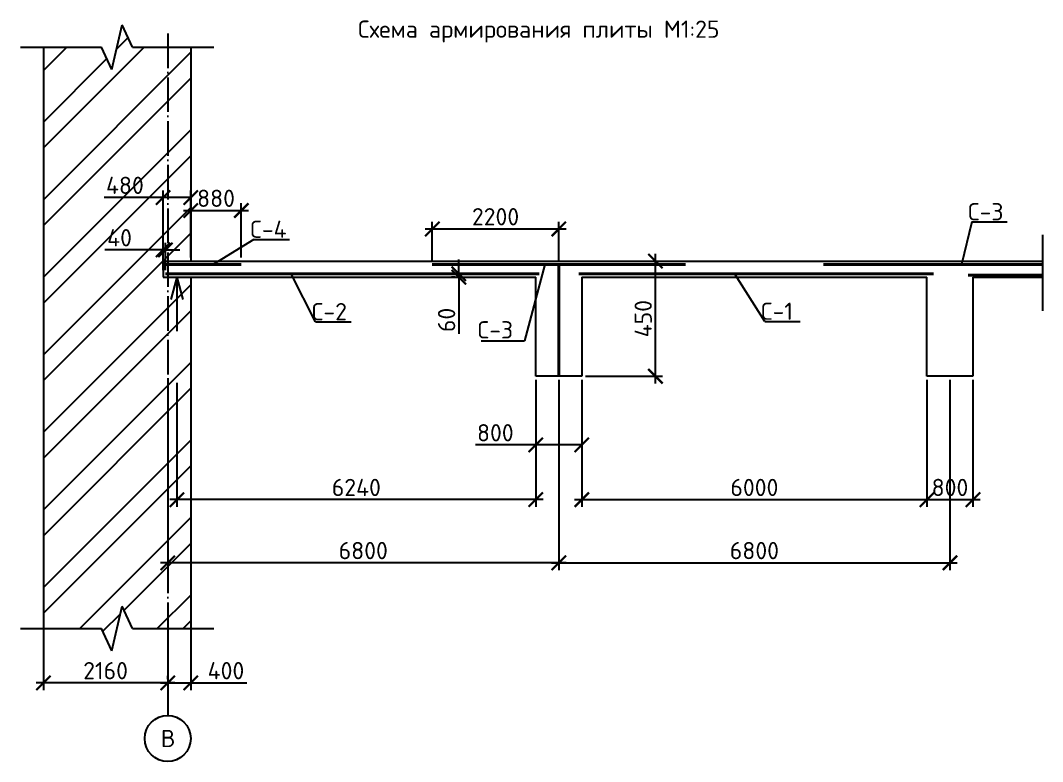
# Model space of a CAD drawing. Header units: millimetres. Extents: x -258556 to -95372, y 16759 to 83599.
# Drawn here: x -126470.8 to -126293.2, y 41833.6 to 41962.3 of the extents above; entities that cross this region are included whole.
import ezdxf

# ---------------------------------------------------------------- set-up
doc = ezdxf.new("R2010")
doc.units = ezdxf.units.MM
doc.header["$LTSCALE"] = 0.5
doc.linetypes.add('ACAD_ISO04W100', pattern=[30, 24, -3, 0, -3])
doc.layers.add('оси', color=7, linetype='ACAD_ISO04W100')
doc.layers.add('Тонкий', color=7, linetype='Continuous')
doc.layers.add('Толстый', color=7, linetype='Continuous', lineweight=40)
doc.styles.add('Наклонный3.5', font='isocpeur.ttf', dxfattribs={"height": 3})
doc.dimstyles.new('СТРОИТЕЛЬНЫЙ', dxfattribs={"dimtxt": 3.5, "dimasz": 2.5, "dimexe": 1.25, "dimexo": 0.625, "dimtad": 1, "dimdec": 0, "dimlfac": 100, "dimdsep": 46, "dimtxsty": 'Наклонный3.5', "dimblk1": 'ARCHTICK', "dimblk2": 'ARCHTICK', "dimsah": 1, "dimcen": 0, "dimdle": 1.25, "dimadec": 0, "dimazin": 0, "dimtfac": 0.75, "dimtdec": 0, "dimtmove": 0, "dimatfit": 3, "dimldrblk": 'ARCHTICK', "dimfxl": 1, "dimtolj": 1, "dimtzin": 0, "dimarcsym": 0})

# ---------------------------------------------------------------- blocks, each defined once
blk = doc.blocks.new('_ArchTick')
at = {"color": 0, "linetype": 'ByBlock', "const_width": 0.15}
blk.add_lwpolyline([(-0.5, -0.5), (0.5, 0.5)], dxfattribs=at)
blk = doc.blocks.new('*D738')
at = {"layer": 'Defpoints', "color": 0, "transparency": 16777216}
for p in [(-126466.85, 41857.18), (-126445.25, 41857.18), (-126466.85, 41847.24)]:
    blk.add_point(p, dxfattribs=at)
at = {"layer": 'Тонкий', "color": 0, "lineweight": -2, "transparency": 16777216}
for p, q in [((-126466.85, 41856.55), (-126466.85, 41845.99)), ((-126445.25, 41856.55), (-126445.25, 41845.99)), ((-126444, 41847.24), (-126468.1, 41847.24))]:
    blk.add_line(p, q, dxfattribs=at)
at = {"layer": 'Тонкий', "color": 0, "lineweight": -2, "transparency": 16777216, "xscale": 2.5, "yscale": 2.5, "zscale": 2.5, "rotation": 180}
blk.add_blockref('_ArchTick', (-126466.85, 41847.24), dxfattribs=at)
at = {"layer": 'Тонкий', "color": 0, "lineweight": -2, "transparency": 16777216, "xscale": 2.5, "yscale": 2.5, "zscale": 2.5}
blk.add_blockref('_ArchTick', (-126445.25, 41847.24), dxfattribs=at)
at = {"layer": 'Тонкий', "color": 0, "transparency": 16777216, "insert": (-126456.05, 41849.36), "char_height": 3, "attachment_point": 5, "style": 'Наклонный3.5'}
blk.add_mtext('\\A1;2160', dxfattribs=at)
blk = doc.blocks.new('*D739')
at = {"layer": 'Defpoints', "color": 0, "transparency": 16777216}
for p in [(-126441.25, 41860.87), (-126445.25, 41847.24), (-126441.25, 41847.24)]:
    blk.add_point(p, dxfattribs=at)
at = {"layer": 'Тонкий', "color": 0, "lineweight": -2, "transparency": 16777216}
for p, q in [((-126441.25, 41860.25), (-126441.25, 41845.99)), ((-126445.25, 41847.86), (-126445.25, 41848.49)), ((-126446.5, 41847.24), (-126441.25, 41847.24)), ((-126441.25, 41847.24), (-126431.5, 41847.24))]:
    blk.add_line(p, q, dxfattribs=at)
at = {"layer": 'Тонкий', "color": 0, "lineweight": -2, "transparency": 16777216, "xscale": 2.5, "yscale": 2.5, "zscale": 2.5, "rotation": 180}
blk.add_blockref('_ArchTick', (-126445.25, 41847.24), dxfattribs=at)
at = {"layer": 'Тонкий', "color": 0, "lineweight": -2, "transparency": 16777216, "xscale": 2.5, "yscale": 2.5, "zscale": 2.5}
blk.add_blockref('_ArchTick', (-126441.25, 41847.24), dxfattribs=at)
at = {"layer": 'Тонкий', "color": 0, "transparency": 16777216, "insert": (-126435.12, 41849.36), "char_height": 3, "attachment_point": 5, "style": 'Наклонный3.5'}
blk.add_mtext('\\A1;400', dxfattribs=at)
blk = doc.blocks.new('*D740')
at = {"layer": 'Defpoints', "color": 0, "transparency": 16777216}
for p in [(-126441.25, 41931.55), (-126446.05, 41920.51), (-126441.25, 41920.51)]:
    blk.add_point(p, dxfattribs=at)
at = {"layer": 'Тонкий', "color": 0, "lineweight": -2, "transparency": 16777216}
for p, q in [((-126446.05, 41921.14), (-126446.05, 41932.8)), ((-126441.25, 41921.14), (-126441.25, 41932.8)), ((-126446.05, 41931.55), (-126456.32, 41931.55)), ((-126441.25, 41931.55), (-126447.3, 41931.55))]:
    blk.add_line(p, q, dxfattribs=at)
at = {"layer": 'Тонкий', "color": 0, "lineweight": -2, "transparency": 16777216, "xscale": 2.5, "yscale": 2.5, "zscale": 2.5, "rotation": 180}
blk.add_blockref('_ArchTick', (-126446.05, 41931.55), dxfattribs=at)
at = {"layer": 'Тонкий', "color": 0, "lineweight": -2, "transparency": 16777216, "xscale": 2.5, "yscale": 2.5, "zscale": 2.5}
blk.add_blockref('_ArchTick', (-126441.25, 41931.55), dxfattribs=at)
at = {"layer": 'Тонкий', "color": 0, "transparency": 16777216, "insert": (-126452.69, 41933.67), "char_height": 3, "attachment_point": 5, "style": 'Наклонный3.5'}
blk.add_mtext('\\A1;480', dxfattribs=at)
blk = doc.blocks.new('*D741')
at = {"layer": 'Defpoints', "color": 0, "transparency": 16777216}
for p in [(-126443.65, 41899.99), (-126381.25, 41900.51), (-126443.65, 41879.07)]:
    blk.add_point(p, dxfattribs=at)
at = {"layer": 'Тонкий', "color": 0, "lineweight": -2, "transparency": 16777216}
for p, q in [((-126443.65, 41899.37), (-126443.65, 41877.82)), ((-126381.25, 41899.89), (-126381.25, 41877.82)), ((-126380, 41879.07), (-126444.9, 41879.07))]:
    blk.add_line(p, q, dxfattribs=at)
at = {"layer": 'Тонкий', "color": 0, "lineweight": -2, "transparency": 16777216, "xscale": 2.5, "yscale": 2.5, "zscale": 2.5, "rotation": 180}
blk.add_blockref('_ArchTick', (-126443.65, 41879.07), dxfattribs=at)
at = {"layer": 'Тонкий', "color": 0, "lineweight": -2, "transparency": 16777216, "xscale": 2.5, "yscale": 2.5, "zscale": 2.5}
blk.add_blockref('_ArchTick', (-126381.25, 41879.07), dxfattribs=at)
at = {"layer": 'Тонкий', "color": 0, "transparency": 16777216, "insert": (-126412.45, 41881.19), "char_height": 3, "attachment_point": 5, "style": 'Наклонный3.5'}
blk.add_mtext('\\A1;6240', dxfattribs=at)
blk = doc.blocks.new('*D742')
at = {"layer": 'Defpoints', "color": 0, "transparency": 16777216}
for p in [(-126445.25, 41900.8), (-126377.25, 41900.51), (-126445.25, 41868.09)]:
    blk.add_point(p, dxfattribs=at)
at = {"layer": 'Тонкий', "color": 0, "lineweight": -2, "transparency": 16777216}
for p, q in [((-126445.25, 41900.17), (-126445.25, 41866.84)), ((-126377.25, 41899.89), (-126377.25, 41866.84)), ((-126376, 41868.09), (-126446.5, 41868.09))]:
    blk.add_line(p, q, dxfattribs=at)
at = {"layer": 'Тонкий', "color": 0, "lineweight": -2, "transparency": 16777216, "xscale": 2.5, "yscale": 2.5, "zscale": 2.5, "rotation": 180}
blk.add_blockref('_ArchTick', (-126445.25, 41868.09), dxfattribs=at)
at = {"layer": 'Тонкий', "color": 0, "lineweight": -2, "transparency": 16777216, "xscale": 2.5, "yscale": 2.5, "zscale": 2.5}
blk.add_blockref('_ArchTick', (-126377.25, 41868.09), dxfattribs=at)
at = {"layer": 'Тонкий', "color": 0, "transparency": 16777216, "insert": (-126411.25, 41870.22), "char_height": 3, "attachment_point": 5, "style": 'Наклонный3.5'}
blk.add_mtext('\\A1;6800', dxfattribs=at)
blk = doc.blocks.new('*D743')
at = {"layer": 'Defpoints', "color": 0, "transparency": 16777216}
for p in [(-126381.25, 41900.51), (-126373.25, 41900.51), (-126373.25, 41888.57)]:
    blk.add_point(p, dxfattribs=at)
at = {"layer": 'Тонкий', "color": 0, "lineweight": -2, "transparency": 16777216}
for p, q in [((-126381.25, 41899.89), (-126381.25, 41887.32)), ((-126373.25, 41899.89), (-126373.25, 41887.32)), ((-126381.25, 41888.57), (-126391.76, 41888.57)), ((-126373.25, 41888.57), (-126382.5, 41888.57))]:
    blk.add_line(p, q, dxfattribs=at)
at = {"layer": 'Тонкий', "color": 0, "lineweight": -2, "transparency": 16777216, "xscale": 2.5, "yscale": 2.5, "zscale": 2.5, "rotation": 180}
blk.add_blockref('_ArchTick', (-126381.25, 41888.57), dxfattribs=at)
at = {"layer": 'Тонкий', "color": 0, "lineweight": -2, "transparency": 16777216, "xscale": 2.5, "yscale": 2.5, "zscale": 2.5}
blk.add_blockref('_ArchTick', (-126373.25, 41888.57), dxfattribs=at)
at = {"layer": 'Тонкий', "color": 0, "transparency": 16777216, "insert": (-126388.29, 41890.69), "char_height": 3, "attachment_point": 5, "style": 'Наклонный3.5'}
blk.add_mtext('\\A1;800', dxfattribs=at)
blk = doc.blocks.new('*D744')
at = {"layer": 'Defpoints', "color": 0, "transparency": 16777216}
for p in [(-126373.25, 41920.51), (-126360.46, 41920.51), (-126373.25, 41900.51)]:
    blk.add_point(p, dxfattribs=at)
at = {"layer": 'Тонкий', "color": 0, "lineweight": -2, "transparency": 16777216}
for p, q in [((-126372.62, 41920.51), (-126359.21, 41920.51)), ((-126360.46, 41899.26), (-126360.46, 41921.76)), ((-126372.62, 41900.51), (-126359.21, 41900.51))]:
    blk.add_line(p, q, dxfattribs=at)
at = {"layer": 'Тонкий', "color": 0, "lineweight": -2, "transparency": 16777216, "xscale": 2.5, "yscale": 2.5, "zscale": 2.5}
for p, rotation in [((-126360.46, 41920.51), 90), ((-126360.46, 41900.51), 270)]:
    blk.add_blockref('_ArchTick', p, dxfattribs=dict(at, rotation=rotation))
at = {"layer": 'Тонкий', "color": 0, "transparency": 16777216, "insert": (-126362.58, 41910.51), "char_height": 3, "attachment_point": 5, "rotation": 90, "style": 'Наклонный3.5'}
blk.add_mtext('\\A1;450', dxfattribs=at)
blk = doc.blocks.new('*D745')
at = {"layer": 'Defpoints', "color": 0, "transparency": 16777216}
for p in [(-126373.25, 41900.51), (-126313.25, 41900.51), (-126313.25, 41879.07)]:
    blk.add_point(p, dxfattribs=at)
at = {"layer": 'Тонкий', "color": 0, "lineweight": -2, "transparency": 16777216}
for p, q in [((-126373.25, 41899.89), (-126373.25, 41877.82)), ((-126313.25, 41899.89), (-126313.25, 41877.82)), ((-126374.5, 41879.07), (-126312, 41879.07))]:
    blk.add_line(p, q, dxfattribs=at)
at = {"layer": 'Тонкий', "color": 0, "lineweight": -2, "transparency": 16777216, "xscale": 2.5, "yscale": 2.5, "zscale": 2.5, "rotation": 180}
blk.add_blockref('_ArchTick', (-126373.25, 41879.07), dxfattribs=at)
at = {"layer": 'Тонкий', "color": 0, "lineweight": -2, "transparency": 16777216, "xscale": 2.5, "yscale": 2.5, "zscale": 2.5}
blk.add_blockref('_ArchTick', (-126313.25, 41879.07), dxfattribs=at)
at = {"layer": 'Тонкий', "color": 0, "transparency": 16777216, "insert": (-126343.25, 41881.19), "char_height": 3, "attachment_point": 5, "style": 'Наклонный3.5'}
blk.add_mtext('\\A1;6000', dxfattribs=at)
blk = doc.blocks.new('*D746')
at = {"layer": 'Defpoints', "color": 0, "transparency": 16777216}
for p in [(-126313.25, 41900.51), (-126305.25, 41900.51), (-126305.25, 41879.07)]:
    blk.add_point(p, dxfattribs=at)
at = {"layer": 'Тонкий', "color": 0, "lineweight": -2, "transparency": 16777216}
for p, q in [((-126313.25, 41899.89), (-126313.25, 41877.82)), ((-126305.25, 41899.89), (-126305.25, 41877.82)), ((-126314.5, 41879.07), (-126304, 41879.07))]:
    blk.add_line(p, q, dxfattribs=at)
at = {"layer": 'Тонкий', "color": 0, "lineweight": -2, "transparency": 16777216, "xscale": 2.5, "yscale": 2.5, "zscale": 2.5, "rotation": 180}
blk.add_blockref('_ArchTick', (-126313.25, 41879.07), dxfattribs=at)
at = {"layer": 'Тонкий', "color": 0, "lineweight": -2, "transparency": 16777216, "xscale": 2.5, "yscale": 2.5, "zscale": 2.5}
blk.add_blockref('_ArchTick', (-126305.25, 41879.07), dxfattribs=at)
at = {"layer": 'Тонкий', "color": 0, "transparency": 16777216, "insert": (-126309.25, 41881.19), "char_height": 3, "attachment_point": 5, "style": 'Наклонный3.5'}
blk.add_mtext('\\A1;800', dxfattribs=at)
blk = doc.blocks.new('*D747')
at = {"layer": 'Defpoints', "color": 0, "transparency": 16777216}
for p in [(-126377.25, 41900.51), (-126309.25, 41900.51), (-126309.25, 41868.09)]:
    blk.add_point(p, dxfattribs=at)
at = {"layer": 'Тонкий', "color": 0, "lineweight": -2, "transparency": 16777216}
for p, q in [((-126377.25, 41899.89), (-126377.25, 41866.84)), ((-126309.25, 41899.89), (-126309.25, 41866.84)), ((-126378.5, 41868.09), (-126308, 41868.09))]:
    blk.add_line(p, q, dxfattribs=at)
at = {"layer": 'Тонкий', "color": 0, "lineweight": -2, "transparency": 16777216, "xscale": 2.5, "yscale": 2.5, "zscale": 2.5, "rotation": 180}
blk.add_blockref('_ArchTick', (-126377.25, 41868.09), dxfattribs=at)
at = {"layer": 'Тонкий', "color": 0, "lineweight": -2, "transparency": 16777216, "xscale": 2.5, "yscale": 2.5, "zscale": 2.5}
blk.add_blockref('_ArchTick', (-126309.25, 41868.09), dxfattribs=at)
at = {"layer": 'Тонкий', "color": 0, "transparency": 16777216, "insert": (-126343.25, 41870.22), "char_height": 3, "attachment_point": 5, "style": 'Наклонный3.5'}
blk.add_mtext('\\A1;6800', dxfattribs=at)
blk = doc.blocks.new('*D704')
at = {"layer": 'Defpoints', "color": 0, "transparency": 16777216}
for p in [(-126394.64, 41918.31), (-126394.64, 41917.71), (-126394.64, 41917.71)]:
    blk.add_point(p, dxfattribs=at)
at = {"layer": 'Тонкий', "color": 0, "lineweight": -2, "transparency": 16777216}
for p, q in [((-126394.64, 41918.31), (-126394.64, 41920.81)), ((-126395.26, 41918.31), (-126395.89, 41918.31)), ((-126395.26, 41917.71), (-126395.89, 41917.71)), ((-126394.64, 41918.31), (-126394.64, 41917.71)), ((-126394.64, 41917.71), (-126394.64, 41907.86))]:
    blk.add_line(p, q, dxfattribs=at)
at = {"layer": 'Тонкий', "color": 0, "lineweight": -2, "transparency": 16777216, "xscale": 2.5, "yscale": 2.5, "zscale": 2.5}
for p, rotation in [((-126394.64, 41918.31), 270), ((-126394.64, 41917.71), 90)]:
    blk.add_blockref('_ArchTick', p, dxfattribs=dict(at, rotation=rotation))
at = {"layer": 'Тонкий', "color": 0, "transparency": 16777216, "insert": (-126396.76, 41910.29), "char_height": 3, "attachment_point": 5, "rotation": 90, "style": 'Наклонный3.5'}
blk.add_mtext('\\A1;60', dxfattribs=at)
blk = doc.blocks.new('*D705')
at = {"layer": 'Defpoints', "color": 0, "transparency": 16777216}
for p in [(-126446.05, 41922.45), (-126446.05, 41918.31), (-126445.65, 41918.31)]:
    blk.add_point(p, dxfattribs=at)
at = {"layer": 'Тонкий', "color": 0, "lineweight": -2, "transparency": 16777216}
for p, q in [((-126446.05, 41918.94), (-126446.05, 41923.7)), ((-126445.65, 41918.94), (-126445.65, 41923.7)), ((-126446.05, 41922.45), (-126456.2, 41922.45)), ((-126445.65, 41922.45), (-126446.05, 41922.45)), ((-126445.65, 41922.45), (-126443.15, 41922.45))]:
    blk.add_line(p, q, dxfattribs=at)
at = {"layer": 'Тонкий', "color": 0, "lineweight": -2, "transparency": 16777216, "xscale": 2.5, "yscale": 2.5, "zscale": 2.5}
blk.add_blockref('_ArchTick', (-126446.05, 41922.45), dxfattribs=at)
at = {"layer": 'Тонкий', "color": 0, "lineweight": -2, "transparency": 16777216, "xscale": 2.5, "yscale": 2.5, "zscale": 2.5, "rotation": 180}
blk.add_blockref('_ArchTick', (-126445.65, 41922.45), dxfattribs=at)
at = {"layer": 'Тонкий', "color": 0, "transparency": 16777216, "insert": (-126453.62, 41924.57), "char_height": 3, "attachment_point": 5, "style": 'Наклонный3.5'}
blk.add_mtext('\\A1;40', dxfattribs=at)
blk = doc.blocks.new('*D706')
at = {"layer": 'Defpoints', "color": 0, "transparency": 16777216}
for p in [(-126432.45, 41929.3), (-126441.25, 41920.51), (-126432.45, 41920.51)]:
    blk.add_point(p, dxfattribs=at)
at = {"layer": 'Тонкий', "color": 0, "lineweight": -2, "transparency": 16777216}
for p, q in [((-126442.5, 41929.3), (-126431.2, 41929.3)), ((-126441.25, 41921.14), (-126441.25, 41930.55)), ((-126432.45, 41921.14), (-126432.45, 41930.55))]:
    blk.add_line(p, q, dxfattribs=at)
at = {"layer": 'Тонкий', "color": 0, "lineweight": -2, "transparency": 16777216, "xscale": 2.5, "yscale": 2.5, "zscale": 2.5, "rotation": 180}
blk.add_blockref('_ArchTick', (-126441.25, 41929.3), dxfattribs=at)
at = {"layer": 'Тонкий', "color": 0, "lineweight": -2, "transparency": 16777216, "xscale": 2.5, "yscale": 2.5, "zscale": 2.5}
blk.add_blockref('_ArchTick', (-126432.45, 41929.3), dxfattribs=at)
at = {"layer": 'Тонкий', "color": 0, "transparency": 16777216, "insert": (-126436.85, 41931.42), "char_height": 3, "attachment_point": 5, "style": 'Наклонный3.5'}
blk.add_mtext('\\A1;880', dxfattribs=at)
blk = doc.blocks.new('*D707')
at = {"layer": 'Defpoints', "color": 0, "transparency": 16777216}
for p in [(-126377.25, 41926.09), (-126399.25, 41919.91), (-126377.25, 41919.91)]:
    blk.add_point(p, dxfattribs=at)
at = {"layer": 'Тонкий', "color": 0, "lineweight": -2, "transparency": 16777216}
for p, q in [((-126399.25, 41920.54), (-126399.25, 41927.34)), ((-126377.25, 41920.54), (-126377.25, 41927.34)), ((-126400.5, 41926.09), (-126376, 41926.09))]:
    blk.add_line(p, q, dxfattribs=at)
at = {"layer": 'Тонкий', "color": 0, "lineweight": -2, "transparency": 16777216, "xscale": 2.5, "yscale": 2.5, "zscale": 2.5, "rotation": 180}
blk.add_blockref('_ArchTick', (-126399.25, 41926.09), dxfattribs=at)
at = {"layer": 'Тонкий', "color": 0, "lineweight": -2, "transparency": 16777216, "xscale": 2.5, "yscale": 2.5, "zscale": 2.5}
blk.add_blockref('_ArchTick', (-126377.25, 41926.09), dxfattribs=at)
at = {"layer": 'Тонкий', "color": 0, "transparency": 16777216, "insert": (-126388.25, 41928.22), "char_height": 3, "attachment_point": 5, "style": 'Наклонный3.5'}
blk.add_mtext('\\A1;2200', dxfattribs=at)

msp = doc.modelspace()

# ---------------------------------------------------------------- hatches: boundary and pattern name
at = {"layer": 'Тонкий', "true_color": 0x000000}
h = msp.add_hatch(dxfattribs=at)
h.set_pattern_fill('ANSI32', color=18)
h.set_pattern_definition([(45, (-129496.722, 38928.249), (-6.735192, 6.735192), []), (45, (-129492.232, 38928.249), (-6.735192, 6.735192), [])])
h.paths.add_polyline_path([(-126445.24844, 41917.71079), (-126446.04844, 41917.71079), (-126446.04844, 41920.51079), (-126445.24844, 41920.51079), (-126445.24844, 41957.67008), (-126451.34718, 41957.67008), (-126453.16501, 41961.54751), (-126454.93185, 41953.79275), (-126456.74964, 41957.67008), (-126466.84844, 41957.67008), (-126466.84844, 41856.67911), (-126456.74964, 41856.67911), (-126454.93185, 41852.80177), (-126453.16501, 41860.55653), (-126451.34718, 41856.67911), (-126445.24844, 41856.67911)])
h.paths.add_polyline_path([(-126441.24844, 41957.67008), (-126445.24844, 41957.67008), (-126445.24844, 41920.51079), (-126441.24844, 41920.51079)])
h.paths.add_polyline_path([(-126441.24844, 41917.71079), (-126445.24844, 41917.71079), (-126445.24844, 41856.67911), (-126441.24844, 41856.67911)])

# ---------------------------------------------------------------- linework, layer by layer
at = {"layer": 'оси', "color": 18, "ltscale": 0.5, "true_color": 0x000000}
msp.add_line((-126445.24844, 41960.02323), (-126445.24844, 41841.57376), dxfattribs=at)
at = {"layer": 'Толстый', "color": 18, "true_color": 0x000000}
for p, q in [((-126445.64844, 41919.91079), (-126432.44844, 41919.91079)), ((-126377.24844, 41919.91079), (-126399.24844, 41919.91079)), ((-126377.24844, 41900.51079), (-126377.24844, 41919.91079)), ((-126355.24844, 41919.91079), (-126377.24844, 41919.91079)), ((-126309.24844, 41919.91079), (-126331.24844, 41919.91079)), ((-126293.15301, 41919.91079), (-126309.24844, 41919.91079)), ((-126445.64844, 41918.31079), (-126380.67583, 41918.31079)), ((-126373.80024, 41918.31079), (-126312.11714, 41918.31079)), ((-126306.05824, 41918.05396), (-126293.15301, 41918.05396))]:
    msp.add_line(p, q, dxfattribs=at)
at = {"layer": 'Тонкий', "color": 18, "true_color": 0x000000}
for p, q in [((-126454.93185, 41953.79275), (-126453.16501, 41961.54751)), ((-126451.34718, 41957.67008), (-126453.16501, 41961.54751)), ((-126470.84844, 41957.67008), (-126456.74964, 41957.67008)), ((-126466.84844, 41957.67008), (-126466.84844, 41856.67911)), ((-126454.93181, 41953.79266), (-126456.74964, 41957.67008)), ((-126451.34718, 41957.67008), (-126437.24844, 41957.67008)), ((-126441.24844, 41957.67008), (-126441.24844, 41920.51079)), ((-126305.4626, 41927.32339), (-126307.24844, 41919.91079)), ((-126305.4626, 41927.32339), (-126299.28469, 41927.32339)), ((-126430.24777, 41924.27827), (-126437.33431, 41919.91079)), ((-126430.24777, 41924.27827), (-126424.06986, 41924.27827)), ((-126293.15301, 41925.08187), (-126293.15301, 41911.86037)), ((-126446.04844, 41920.51079), (-126293.15301, 41920.51079)), ((-126446.04844, 41920.51079), (-126446.04844, 41917.71079)), ((-126377.24844, 41920.51079), (-126373.24844, 41920.51079)), ((-126379.70163, 41919.91079), (-126383.21225, 41906.65499)), ((-126446.04844, 41917.71079), (-126381.24844, 41917.71079)), ((-126446.04844, 41917.71079), (-126443.64844, 41917.71079)), ((-126443.64844, 41917.71079), (-126444.69692, 41913.85886)), ((-126443.64844, 41917.71079), (-126443.64844, 41908.33095)), ((-126443.64844, 41917.71079), (-126442.59997, 41913.85886)), ((-126441.24844, 41917.71079), (-126441.24844, 41856.67911)), ((-126419.54499, 41909.96238), (-126423.78137, 41918.31079)), ((-126381.24844, 41900.51079), (-126381.24844, 41917.71079)), ((-126373.24844, 41917.71079), (-126313.24844, 41917.71079)), ((-126373.24844, 41917.71079), (-126373.24844, 41900.51079)), ((-126341.45619, 41910.03731), (-126346.50815, 41918.05396)), ((-126313.24844, 41900.51079), (-126313.24844, 41917.71079)), ((-126305.24844, 41917.71079), (-126293.15301, 41917.71079)), ((-126305.24844, 41917.71079), (-126305.24844, 41900.51079)), ((-126419.54499, 41909.96238), (-126413.36707, 41909.96238)), ((-126341.45619, 41910.03731), (-126335.27828, 41910.03731)), ((-126390.76113, 41906.65499), (-126383.21225, 41906.65499)), ((-126373.24844, 41900.51079), (-126381.24844, 41900.51079)), ((-126305.24844, 41900.51079), (-126313.24844, 41900.51079)), ((-126454.93185, 41852.80177), (-126453.16501, 41860.55653)), ((-126451.34718, 41856.67911), (-126453.16501, 41860.55653)), ((-126470.84844, 41856.67911), (-126456.74964, 41856.67911)), ((-126454.93181, 41852.80168), (-126456.74964, 41856.67911)), ((-126451.34718, 41856.67911), (-126437.24844, 41856.67911))]:
    msp.add_line(p, q, dxfattribs=at)
msp.add_circle((-126445.24844, 41837.57376), 4, dxfattribs=at)

# ---------------------------------------------------------------- texts
at = {"layer": 'Тонкий', "color": 18, "true_color": 0x000000, "style": 'Наклонный3.5'}
for s, p in [('С-3', (-126306.10692, 41927.58837)), ('С-4', (-126430.8921, 41924.54325)), ('С-2', (-126420.18931, 41910.22736)), ('С-1', (-126342.10051, 41910.30229)), ('С-3', (-126391.36169, 41907.06907)), ('В', (-126446.44642, 41836.0741))]:
    msp.add_text(s, height=3, dxfattribs=at).set_placement(p)
at = {"layer": 'Тонкий', "color": 18, "true_color": 0x000000, "insert": (-126412.15286, 41962.30486), "char_height": 3, "attachment_point": 1, "style": 'Наклонный3.5'}
msp.add_mtext_dynamic_manual_height_columns('Схема армирования плиты М1:25', width=98.1772421, gutter_width=50, heights=[0], dxfattribs=at)

# ---------------------------------------------------------------- dimensions: what is measured, and where the dimension line sits
at = {"layer": 'Тонкий', "color": 18, "true_color": 0x000000}
for base, p1, p2, picture, middle in [((-126441.24844, 41931.5495), (-126446.04844, 41920.51079), (-126441.24844, 41920.51079), '*D740', (-126452.69486, 41931.5495)), ((-126373.24844, 41888.56877), (-126381.24844, 41900.51079), (-126373.24844, 41900.51079), '*D743', (-126388.28771, 41888.56877))]:
    dim = msp.add_linear_dim(base=base, p1=p1, p2=p2, dimstyle='СТРОИТЕЛЬНЫЙ', dxfattribs=at)
    dim.commit()
    dim.dimension.update_dxf_attribs({"geometry": picture, "text_midpoint": middle, "dimtype": 160})
for base, p1, p2, picture, middle in [((-126432.44844, 41929.2995), (-126441.24844, 41920.51079), (-126432.44844, 41920.51079), '*D706', (-126436.84844, 41931.4245)), ((-126377.24844, 41926.09388), (-126399.24844, 41919.91079), (-126377.24844, 41919.91079), '*D707', (-126388.24844, 41928.21888)), ((-126446.04844, 41922.44591), (-126445.64844, 41918.31079), (-126446.04844, 41918.31079), '*D705', (-126453.62344, 41924.57091)), ((-126445.24844, 41868.09403), (-126377.24844, 41900.51079), (-126445.24844, 41900.7985), '*D742', (-126411.24844, 41870.21903)), ((-126443.64844, 41879.06672), (-126381.24844, 41900.51079), (-126443.64844, 41899.99479), '*D741', (-126412.44844, 41881.19172)), ((-126309.24844, 41868.09403), (-126377.24844, 41900.51079), (-126309.24844, 41900.51079), '*D747', (-126343.24844, 41870.21903)), ((-126313.24844, 41879.06672), (-126373.24844, 41900.51079), (-126313.24844, 41900.51079), '*D745', (-126343.24844, 41881.19172)), ((-126305.24844, 41879.06672), (-126313.24844, 41900.51079), (-126305.24844, 41900.51079), '*D746', (-126309.24844, 41881.19172)), ((-126441.24844, 41847.23653), (-126445.24844, 41847.23653), (-126441.24844, 41860.87364), '*D739', (-126435.12344, 41849.36153)), ((-126466.84844, 41847.23653), (-126445.24844, 41857.17914), (-126466.84844, 41857.17914), '*D738', (-126456.04844, 41849.36153))]:
    dim = msp.add_linear_dim(base=base, p1=p1, p2=p2, dimstyle='СТРОИТЕЛЬНЫЙ', dxfattribs=at)
    dim.commit()
    dim.dimension.update_dxf_attribs({"geometry": picture, "text_midpoint": middle})
dim = msp.add_linear_dim(base=(-126394.63694, 41917.71079), p1=(-126394.63694, 41918.31079), p2=(-126394.63694, 41917.71079), angle=90, dimstyle='СТРОИТЕЛЬНЫЙ', dxfattribs=at)
dim.commit()
dim.dimension.update_dxf_attribs({"geometry": '*D704', "text_midpoint": (-126396.76194, 41910.28579)})
dim = msp.add_linear_dim(base=(-126360.45665, 41920.51079), p1=(-126373.24844, 41900.51079), p2=(-126373.24844, 41920.51079), angle=90, text='450', dimstyle='СТРОИТЕЛЬНЫЙ', dxfattribs=at)
dim.commit()
dim.dimension.update_dxf_attribs({"geometry": '*D744', "text_midpoint": (-126362.58165, 41910.51079)})

doc.saveas('drawing.dxf')
